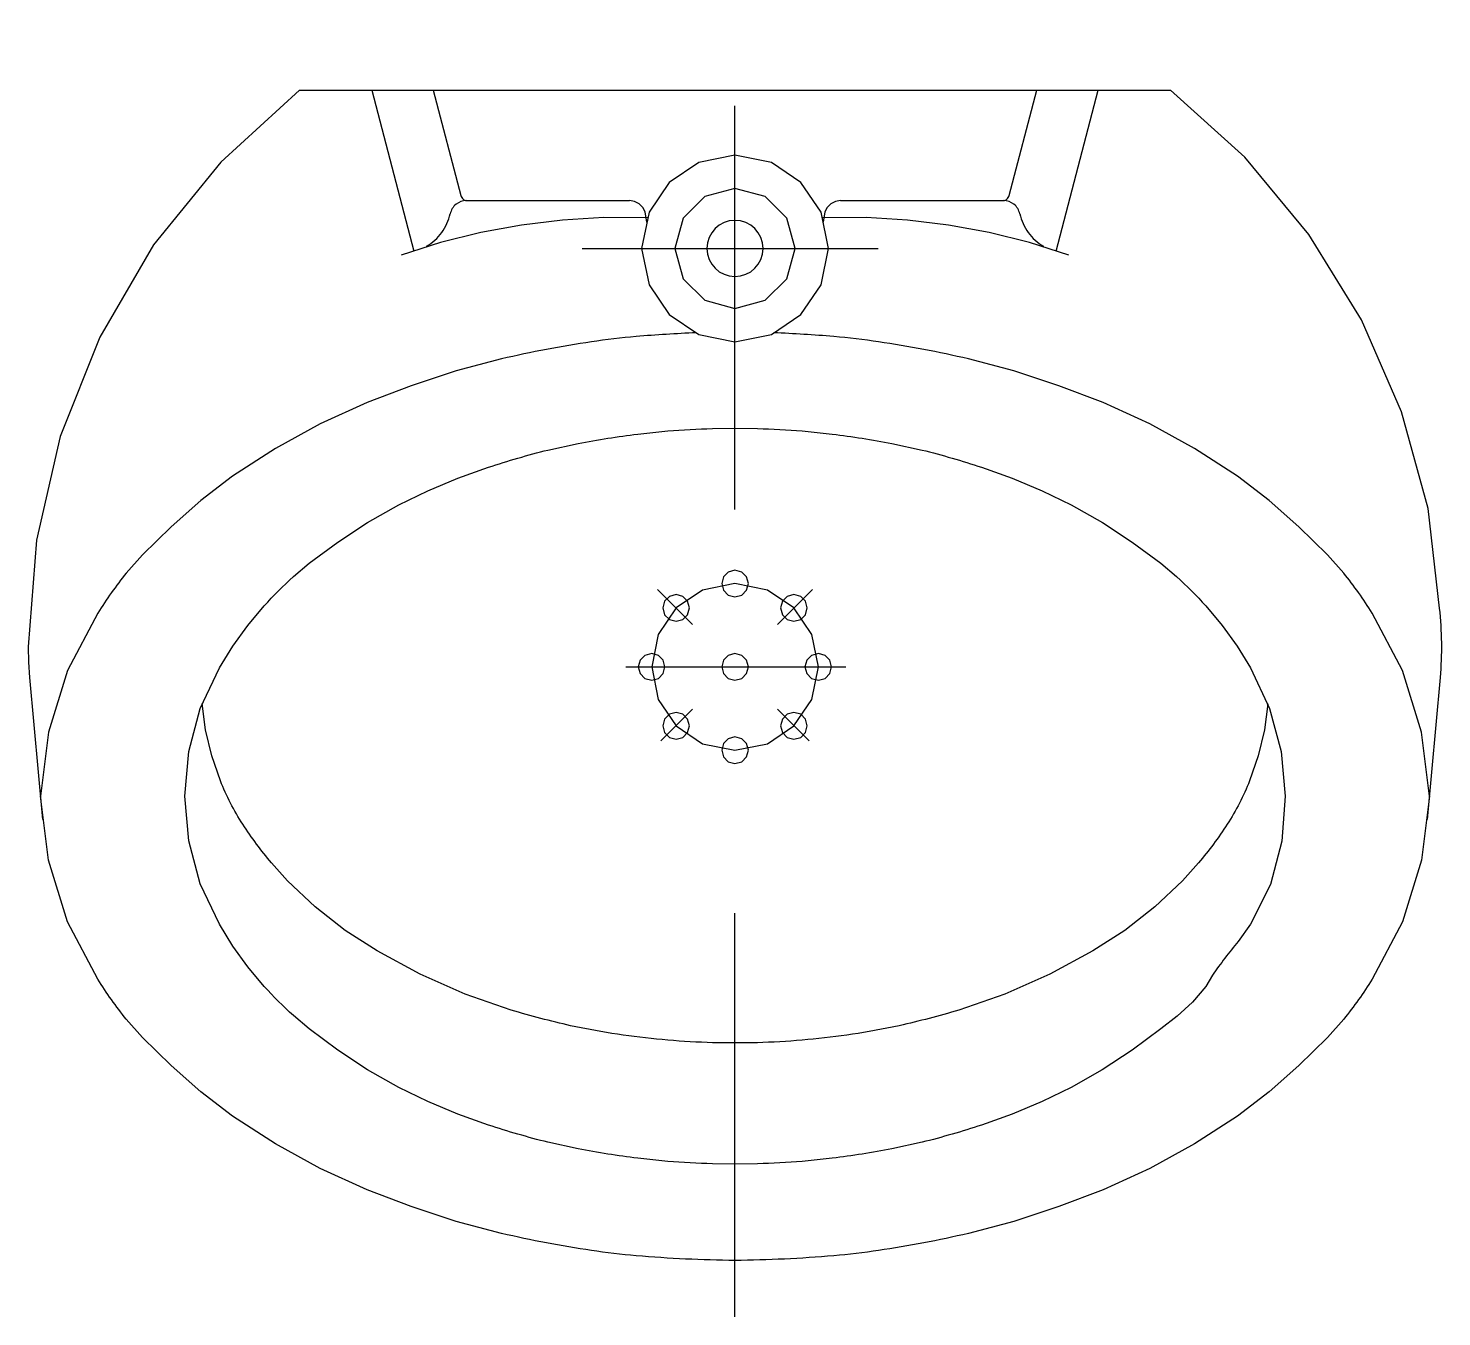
# Model space of a CAD drawing. Extents: x -994.357 to -994.007, y 852.611 to 852.93.
import ezdxf

# ---------------------------------------------------------------- set-up
doc = ezdxf.new("R2010")
doc.units = 0
doc.header["$LTSCALE"] = 0.2
doc.header["$MEASUREMENT"] = 0
doc.linetypes.add('AXES', pattern=[0.54, 0.3, -0.08, 0.08, -0.08])
doc.linetypes.add('CONTINU', pattern=[0])
doc.layers.get('0').update_dxf_attribs({"linetype": 'CONTINUOUS'})
doc.layers.add('DECA_EIXOS', color=5, linetype='AXES')

msp = doc.modelspace()

# ---------------------------------------------------------------- linework, layer by layer
at = {"linetype": 'CONTINU'}
for points in [[(-994.28962, 852.91468), (-994.30918, 852.89683), (-994.32579, 852.87631), (-994.33916, 852.85345)], [(-994.28962, 852.91468), (-994.07379, 852.91468)], [(-994.27172, 852.91468), (-994.26128, 852.87476)], [(-994.25651, 852.91468), (-994.24967, 852.88854)], [(-994.11375, 852.88852), (-994.1069, 852.91468)], [(-994.10213, 852.87476), (-994.09169, 852.91468)], [(-994.02642, 852.85774), (-994.03946, 852.87892), (-994.05534, 852.898), (-994.07379, 852.91468)], [(-994.18171, 852.89857), (-994.19071, 852.89675), (-994.19806, 852.89179), (-994.20302, 852.88444), (-994.20484, 852.87543)], [(-994.15857, 852.87543), (-994.16039, 852.88444), (-994.16535, 852.89179), (-994.1727, 852.89675), (-994.18171, 852.89857)], [(-994.18171, 852.8903), (-994.18921, 852.88827), (-994.19455, 852.88294), (-994.19658, 852.87543)], [(-994.16683, 852.87543), (-994.16887, 852.88294), (-994.1742, 852.88827), (-994.18171, 852.8903)], [(-994.24826, 852.88727), (-994.20786, 852.88727)], [(-994.20455, 852.88561), (-994.20547, 852.88651), (-994.2066, 852.88707), (-994.20786, 852.88727)], [(-994.20353, 852.8819), (-994.20395, 852.88448), (-994.20455, 852.88561)], [(-994.15886, 852.88561), (-994.15946, 852.88448), (-994.15988, 852.8819)], [(-994.15555, 852.88727), (-994.15682, 852.88707), (-994.15795, 852.88651), (-994.15886, 852.88561)], [(-994.15555, 852.88727), (-994.11516, 852.88727)], [(-994.2033, 852.88305), (-994.21421, 852.88308), (-994.22445, 852.88247), (-994.23464, 852.88123)], [(-994.12877, 852.88123), (-994.13896, 852.88247), (-994.14921, 852.88308), (-994.16011, 852.88305)], [(-994.23464, 852.88123), (-994.24474, 852.87935), (-994.25469, 852.87686), (-994.26447, 852.87374)], [(-994.09894, 852.87374), (-994.10872, 852.87686), (-994.11868, 852.87935), (-994.12877, 852.88123)], [(-994.20484, 852.87543), (-994.20302, 852.86643), (-994.19806, 852.85907), (-994.19071, 852.85411), (-994.18171, 852.8523)], [(-994.19658, 852.87543), (-994.19455, 852.86792), (-994.18921, 852.86259), (-994.18171, 852.86056)], [(-994.18171, 852.86056), (-994.1742, 852.86259), (-994.16887, 852.86792), (-994.16683, 852.87543)], [(-994.18171, 852.8523), (-994.1727, 852.85411), (-994.16535, 852.85907), (-994.16039, 852.86643), (-994.15857, 852.87543)], [(-994.00709, 852.78627), (-994.00994, 852.81099), (-994.0165, 852.83492), (-994.02642, 852.85774)], [(-994.33916, 852.85345), (-994.34893, 852.82884), (-994.35486, 852.80311), (-994.35686, 852.77671)], [(-994.23954, 852.84807), (-994.25085, 852.84509), (-994.26197, 852.84142), (-994.27291, 852.83724)], [(-994.0905, 852.83724), (-994.10145, 852.84142), (-994.11256, 852.84509), (-994.12387, 852.84807)], [(-994.27291, 852.83724), (-994.28448, 852.83201), (-994.2956, 852.82589), (-994.30628, 852.81898)], [(-994.05714, 852.81898), (-994.06781, 852.82589), (-994.07893, 852.83201), (-994.0905, 852.83724)], [(-994.18726, 852.83081), (-994.18171, 852.83089)], [(-994.18171, 852.83089), (-994.17615, 852.83081)], [(-994.30628, 852.81898), (-994.3141, 852.813), (-994.32147, 852.80645), (-994.32852, 852.79953)], [(-994.26505, 852.81187), (-994.2578, 852.81538), (-994.2504, 852.8185), (-994.24282, 852.82121)], [(-994.12059, 852.82121), (-994.11302, 852.8185), (-994.10561, 852.81538), (-994.09837, 852.81187)], [(-994.03489, 852.79953), (-994.04194, 852.80645), (-994.04931, 852.813), (-994.05714, 852.81898)], [(-994.28727, 852.79741), (-994.28016, 852.80269), (-994.27276, 852.80754), (-994.26505, 852.81187)], [(-994.09837, 852.81187), (-994.09065, 852.80754), (-994.08325, 852.80269), (-994.07614, 852.79741)], [(-994.18171, 852.79571), (-994.18337, 852.79526), (-994.18456, 852.79408), (-994.18501, 852.79241)], [(-994.1784, 852.79241), (-994.17885, 852.79408), (-994.18004, 852.79526), (-994.18171, 852.79571)], [(-994.18501, 852.79241), (-994.18456, 852.79074), (-994.18337, 852.78955), (-994.18171, 852.7891)], [(-994.18171, 852.7891), (-994.18004, 852.78955), (-994.17885, 852.79074), (-994.1784, 852.79241)], [(-994.19631, 852.78966), (-994.19798, 852.78921), (-994.19917, 852.78803), (-994.19962, 852.78636)], [(-994.19301, 852.78636), (-994.19346, 852.78803), (-994.19464, 852.78921), (-994.19631, 852.78966)], [(-994.1671, 852.78966), (-994.16877, 852.78921), (-994.16995, 852.78803), (-994.17041, 852.78636)], [(-994.1638, 852.78636), (-994.16425, 852.78803), (-994.16543, 852.78921), (-994.1671, 852.78966)], [(-994.33965, 852.78508), (-994.34712, 852.77084), (-994.35188, 852.75561), (-994.35386, 852.7397)], [(-994.3095, 852.77148), (-994.30615, 852.77688), (-994.30247, 852.78204), (-994.29838, 852.78688)], [(-994.19962, 852.78636), (-994.19917, 852.78469), (-994.19798, 852.7835), (-994.19631, 852.78305)], [(-994.19631, 852.78305), (-994.19464, 852.7835), (-994.19346, 852.78469), (-994.19301, 852.78636)], [(-994.17041, 852.78636), (-994.16995, 852.78469), (-994.16877, 852.7835), (-994.1671, 852.78305)], [(-994.1671, 852.78305), (-994.16543, 852.7835), (-994.16425, 852.78469), (-994.1638, 852.78636)], [(-994.06503, 852.78688), (-994.06094, 852.78204), (-994.05727, 852.77688), (-994.05392, 852.77148)], [(-994.00956, 852.7397), (-994.01153, 852.75561), (-994.0163, 852.77084), (-994.02377, 852.78508)], [(-994.35686, 852.77671), (-994.35678, 852.7729)], [(-994.35678, 852.7729), (-994.35652, 852.76909)], [(-994.20236, 852.77506), (-994.20403, 852.77461), (-994.20522, 852.77342), (-994.20567, 852.77175)], [(-994.19906, 852.77175), (-994.19951, 852.77342), (-994.20069, 852.77461), (-994.20236, 852.77506)], [(-994.18171, 852.77506), (-994.18337, 852.77461), (-994.18456, 852.77342), (-994.18501, 852.77175)], [(-994.1784, 852.77175), (-994.17885, 852.77342), (-994.18004, 852.77461), (-994.18171, 852.77506)], [(-994.16105, 852.77506), (-994.16272, 852.77461), (-994.1639, 852.77342), (-994.16436, 852.77175)], [(-994.15775, 852.77175), (-994.1582, 852.77342), (-994.15938, 852.77461), (-994.16105, 852.77506)], [(-994.31803, 852.73973), (-994.31707, 852.75078), (-994.31422, 852.76145), (-994.3095, 852.77148)], [(-994.20567, 852.77175), (-994.20522, 852.77008), (-994.20403, 852.7689), (-994.20236, 852.76845)], [(-994.20236, 852.76845), (-994.20069, 852.7689), (-994.19951, 852.77008), (-994.19906, 852.77175)], [(-994.18501, 852.77175), (-994.18456, 852.77008), (-994.18337, 852.7689), (-994.18171, 852.76845)], [(-994.18171, 852.76845), (-994.18004, 852.7689), (-994.17885, 852.77008), (-994.1784, 852.77175)], [(-994.16436, 852.77175), (-994.1639, 852.77008), (-994.16272, 852.7689), (-994.16105, 852.76845)], [(-994.16105, 852.76845), (-994.15938, 852.7689), (-994.1582, 852.77008), (-994.15775, 852.77175)], [(-994.05392, 852.77148), (-994.04922, 852.76146), (-994.04638, 852.75078), (-994.04538, 852.73973)], [(-994.35652, 852.76909), (-994.35334, 852.73394)], [(-994.01008, 852.73394), (-994.00689, 852.76909)], [(-994.30923, 852.74352), (-994.31141, 852.74975), (-994.31293, 852.75615), (-994.31376, 852.76267)], [(-994.04966, 852.76264), (-994.05049, 852.75613), (-994.05201, 852.74974), (-994.05418, 852.74352)], [(-994.19631, 852.76045), (-994.19798, 852.76), (-994.19917, 852.75881), (-994.19962, 852.75715)], [(-994.19301, 852.75715), (-994.19346, 852.75881), (-994.19464, 852.76), (-994.19631, 852.76045)], [(-994.1671, 852.76045), (-994.16877, 852.76), (-994.16995, 852.75881), (-994.17041, 852.75715)], [(-994.1638, 852.75715), (-994.16425, 852.75881), (-994.16543, 852.76), (-994.1671, 852.76045)], [(-994.19962, 852.75715), (-994.19917, 852.75548), (-994.19798, 852.75429), (-994.19631, 852.75384)], [(-994.19631, 852.75384), (-994.19464, 852.75429), (-994.19346, 852.75548), (-994.19301, 852.75715)], [(-994.17041, 852.75715), (-994.16995, 852.75548), (-994.16877, 852.75429), (-994.1671, 852.75384)], [(-994.1671, 852.75384), (-994.16543, 852.75429), (-994.16425, 852.75548), (-994.1638, 852.75715)], [(-994.18171, 852.7544), (-994.18337, 852.75395), (-994.18456, 852.75276), (-994.18501, 852.7511)], [(-994.1784, 852.7511), (-994.17885, 852.75276), (-994.18004, 852.75395), (-994.18171, 852.7544)], [(-994.18501, 852.7511), (-994.18456, 852.74943), (-994.18337, 852.74824), (-994.18171, 852.74779)], [(-994.18171, 852.74779), (-994.18004, 852.74824), (-994.17885, 852.74943), (-994.1784, 852.7511)], [(-994.33965, 852.69438), (-994.34712, 852.70861), (-994.35188, 852.72384), (-994.35386, 852.7397)], [(-994.3095, 852.70797), (-994.31422, 852.718), (-994.31707, 852.72867), (-994.31803, 852.73973)], [(-994.04538, 852.73973), (-994.04621, 852.72858), (-994.04898, 852.71786), (-994.05392, 852.70797)], [(-994.00956, 852.7397), (-994.01153, 852.72384), (-994.0163, 852.70861), (-994.02377, 852.69438)], [(-994.27042, 852.70137), (-994.27834, 852.70647), (-994.28574, 852.71229), (-994.2926, 852.71875)], [(-994.07081, 852.71875), (-994.07768, 852.71229), (-994.08508, 852.70647), (-994.09299, 852.70137)], [(-994.29838, 852.69258), (-994.30247, 852.69742), (-994.30615, 852.70258), (-994.3095, 852.70797)], [(-994.23715, 852.6867), (-994.24862, 852.69066), (-994.2597, 852.69562), (-994.27042, 852.70137)], [(-994.09299, 852.70137), (-994.10371, 852.69562), (-994.11479, 852.69066), (-994.12626, 852.6867)], [(-994.06503, 852.69258), (-994.06836, 852.68871), (-994.07212, 852.68524), (-994.07614, 852.68204)], [(-994.0634, 852.69535), (-994.06503, 852.69258)], [(-994.26505, 852.66758), (-994.27276, 852.67192), (-994.28016, 852.67676), (-994.28727, 852.68204)], [(-994.07614, 852.68204), (-994.0833, 852.67682), (-994.09068, 852.67195), (-994.09837, 852.66758)], [(-994.30628, 852.66047), (-994.3141, 852.66645), (-994.32147, 852.67301), (-994.32852, 852.67993)], [(-994.03489, 852.67993), (-994.04194, 852.67301), (-994.04931, 852.66645), (-994.05714, 852.66047)], [(-994.24282, 852.65824), (-994.2504, 852.66095), (-994.2578, 852.66408), (-994.26505, 852.66758)], [(-994.09837, 852.66758), (-994.10561, 852.66408), (-994.11302, 852.66095), (-994.12059, 852.65824)], [(-994.27291, 852.64222), (-994.28448, 852.64744), (-994.2956, 852.65357), (-994.30628, 852.66047)], [(-994.05714, 852.66047), (-994.06781, 852.65357), (-994.07893, 852.64744), (-994.0905, 852.64222)], [(-994.18171, 852.64857), (-994.18726, 852.64864)], [(-994.17615, 852.64864), (-994.18171, 852.64857)], [(-994.23954, 852.63139), (-994.25085, 852.63437), (-994.26197, 852.63804), (-994.27291, 852.64222)], [(-994.0905, 852.64222), (-994.10145, 852.63804), (-994.11256, 852.63437), (-994.12387, 852.63139)]]:
    msp.add_lwpolyline(points, dxfattribs=at)
for points in [[(-994.24967, 852.88854, 0.171111), (-994.24907, 852.88762)], [(-994.11434, 852.88762, 0.167578), (-994.11375, 852.88852)], [(-994.25085, 852.88636, 0.171059), (-994.25229, 852.88402)], [(-994.24826, 852.88727, 0.171013), (-994.25085, 852.88636)], [(-994.24907, 852.88762, 0.165838), (-994.24826, 852.88727)], [(-994.11516, 852.88727, 0.165865), (-994.11434, 852.88762)], [(-994.11257, 852.88636, 0.171039), (-994.11516, 852.88727)], [(-994.11112, 852.88402, 0.171066), (-994.11257, 852.88636)], [(-994.25438, 852.87938, 0.103814), (-994.25229, 852.88402)], [(-994.18171, 852.88239, 1), (-994.18171, 852.86847)], [(-994.18171, 852.86847, 1), (-994.18171, 852.88239)], [(-994.11112, 852.88402, 0.103794), (-994.10903, 852.87938)], [(-994.25816, 852.87597, 0.103789), (-994.25438, 852.87938)], [(-994.10903, 852.87938, 0.10378), (-994.10526, 852.87597)], [(-994.20618, 852.85361, 0.015745), (-994.2173, 852.85228)], [(-994.19132, 852.85452, 0.010835), (-994.20618, 852.85361)], [(-994.15724, 852.85361, 0.010834), (-994.17209, 852.85452)], [(-994.14611, 852.85228, 0.015746), (-994.15724, 852.85361)], [(-994.2173, 852.85228, 0.020456), (-994.23954, 852.84807)], [(-994.12387, 852.84807, 0.020456), (-994.14611, 852.85228)], [(-994.2206, 852.8271, -0.015081), (-994.20582, 852.82945), (-994.19837, 852.8302)], [(-994.19837, 852.8302, -0.013894), (-994.18726, 852.83081)], [(-994.17615, 852.83081, -0.013893), (-994.16504, 852.8302)], [(-994.16504, 852.8302), (-994.1576, 852.82945, -0.015079), (-994.14281, 852.8271)], [(-994.24282, 852.82121, -0.018627), (-994.22809, 852.82548), (-994.2206, 852.8271)], [(-994.14281, 852.8271), (-994.13532, 852.82548, -0.018629), (-994.12059, 852.82121)], [(-994.32852, 852.79953), (-994.33258, 852.795, 0.029431), (-994.33965, 852.78508)], [(-994.29838, 852.78688, -0.02079), (-994.29116, 852.79411), (-994.28727, 852.79741)], [(-994.07614, 852.79741), (-994.07225, 852.79411, -0.020807), (-994.06503, 852.78688)], [(-994.02377, 852.78508, 0.029418), (-994.03084, 852.795), (-994.03489, 852.79953)], [(-994.00655, 852.77769, 0.025512), (-994.00709, 852.78627)], [(-994.00689, 852.76909, 0.025489), (-994.00655, 852.77769)], [(-994.30369, 852.73276, -0.049984), (-994.30923, 852.74352)], [(-994.05418, 852.74352, -0.049987), (-994.05972, 852.73276)], [(-994.2926, 852.71875), (-994.2966, 852.72317, -0.029703), (-994.30369, 852.73276)], [(-994.05972, 852.73276, -0.02971), (-994.06681, 852.72317), (-994.07081, 852.71875)], [(-994.05392, 852.70797), (-994.05701, 852.70372, 0.021616), (-994.0634, 852.69535)], [(-994.32852, 852.67993), (-994.33258, 852.68446, -0.029425), (-994.33965, 852.69438)], [(-994.28727, 852.68204), (-994.29116, 852.68535, -0.020785), (-994.29838, 852.69258)], [(-994.02377, 852.69438, -0.029412), (-994.03084, 852.68446), (-994.03489, 852.67993)], [(-994.21497, 852.68141), (-994.22244, 852.68286, -0.016264), (-994.23715, 852.6867)], [(-994.12626, 852.6867, -0.016262), (-994.14098, 852.68286), (-994.14844, 852.68141)], [(-994.20389, 852.67982, -0.015641), (-994.21497, 852.68141)], [(-994.1928, 852.67888, -0.013172), (-994.20389, 852.67982)], [(-994.18171, 852.67857, -0.014052), (-994.1928, 852.67888)], [(-994.17062, 852.67888, -0.014051), (-994.18171, 852.67857)], [(-994.15953, 852.67982, -0.013172), (-994.17062, 852.67888)], [(-994.14844, 852.68141, -0.015643), (-994.15953, 852.67982)], [(-994.2206, 852.65235), (-994.22809, 852.65398, -0.018629), (-994.24282, 852.65824)], [(-994.12059, 852.65824, -0.018631), (-994.13532, 852.65398), (-994.14281, 852.65235)], [(-994.19837, 852.64925), (-994.20582, 852.65, -0.015082), (-994.2206, 852.65235)], [(-994.14281, 852.65235, -0.015081), (-994.1576, 852.65), (-994.16504, 852.64925)], [(-994.18726, 852.64864, -0.012778), (-994.19837, 852.64925)], [(-994.16504, 852.64925, -0.012778), (-994.17615, 852.64864)], [(-994.2173, 852.62717, -0.020458), (-994.23954, 852.63139)], [(-994.12387, 852.63139, -0.020458), (-994.14611, 852.62717)], [(-994.20618, 852.62585, -0.015736), (-994.2173, 852.62717)], [(-994.18171, 852.62468, -0.017738), (-994.20618, 852.62585)], [(-994.15724, 852.62585, -0.017738), (-994.18171, 852.62468)], [(-994.14611, 852.62717, -0.015738), (-994.15724, 852.62585)]]:
    msp.add_lwpolyline(points, format="xyb", dxfattribs=at)
at = {"layer": 'DECA_EIXOS'}
for points in [[(-994.18171, 852.61075), (-994.18171, 852.92997)], [(-994.21955, 852.87543), (-994.14622, 852.87543)], [(-994.18171, 852.79241), (-994.18975, 852.79078), (-994.19631, 852.78636), (-994.20074, 852.77979), (-994.20236, 852.77175)], [(-994.20089, 852.79094), (-994.19221, 852.78225)], [(-994.16105, 852.77175), (-994.16267, 852.77979), (-994.1671, 852.78636), (-994.17367, 852.79078), (-994.18171, 852.79241)], [(-994.1712, 852.78225), (-994.16252, 852.79094)], [(-994.20876, 852.77175), (-994.15424, 852.77175)], [(-994.20236, 852.77175), (-994.20074, 852.76371), (-994.19631, 852.75715), (-994.18975, 852.75272), (-994.18171, 852.7511)], [(-994.18171, 852.7511), (-994.17367, 852.75272), (-994.1671, 852.75715), (-994.16267, 852.76371), (-994.16105, 852.77175)], [(-994.20005, 852.7534), (-994.19221, 852.76125)], [(-994.1712, 852.76125), (-994.16336, 852.7534)]]:
    msp.add_lwpolyline(points, dxfattribs=at)

doc.saveas('drawing.dxf')
